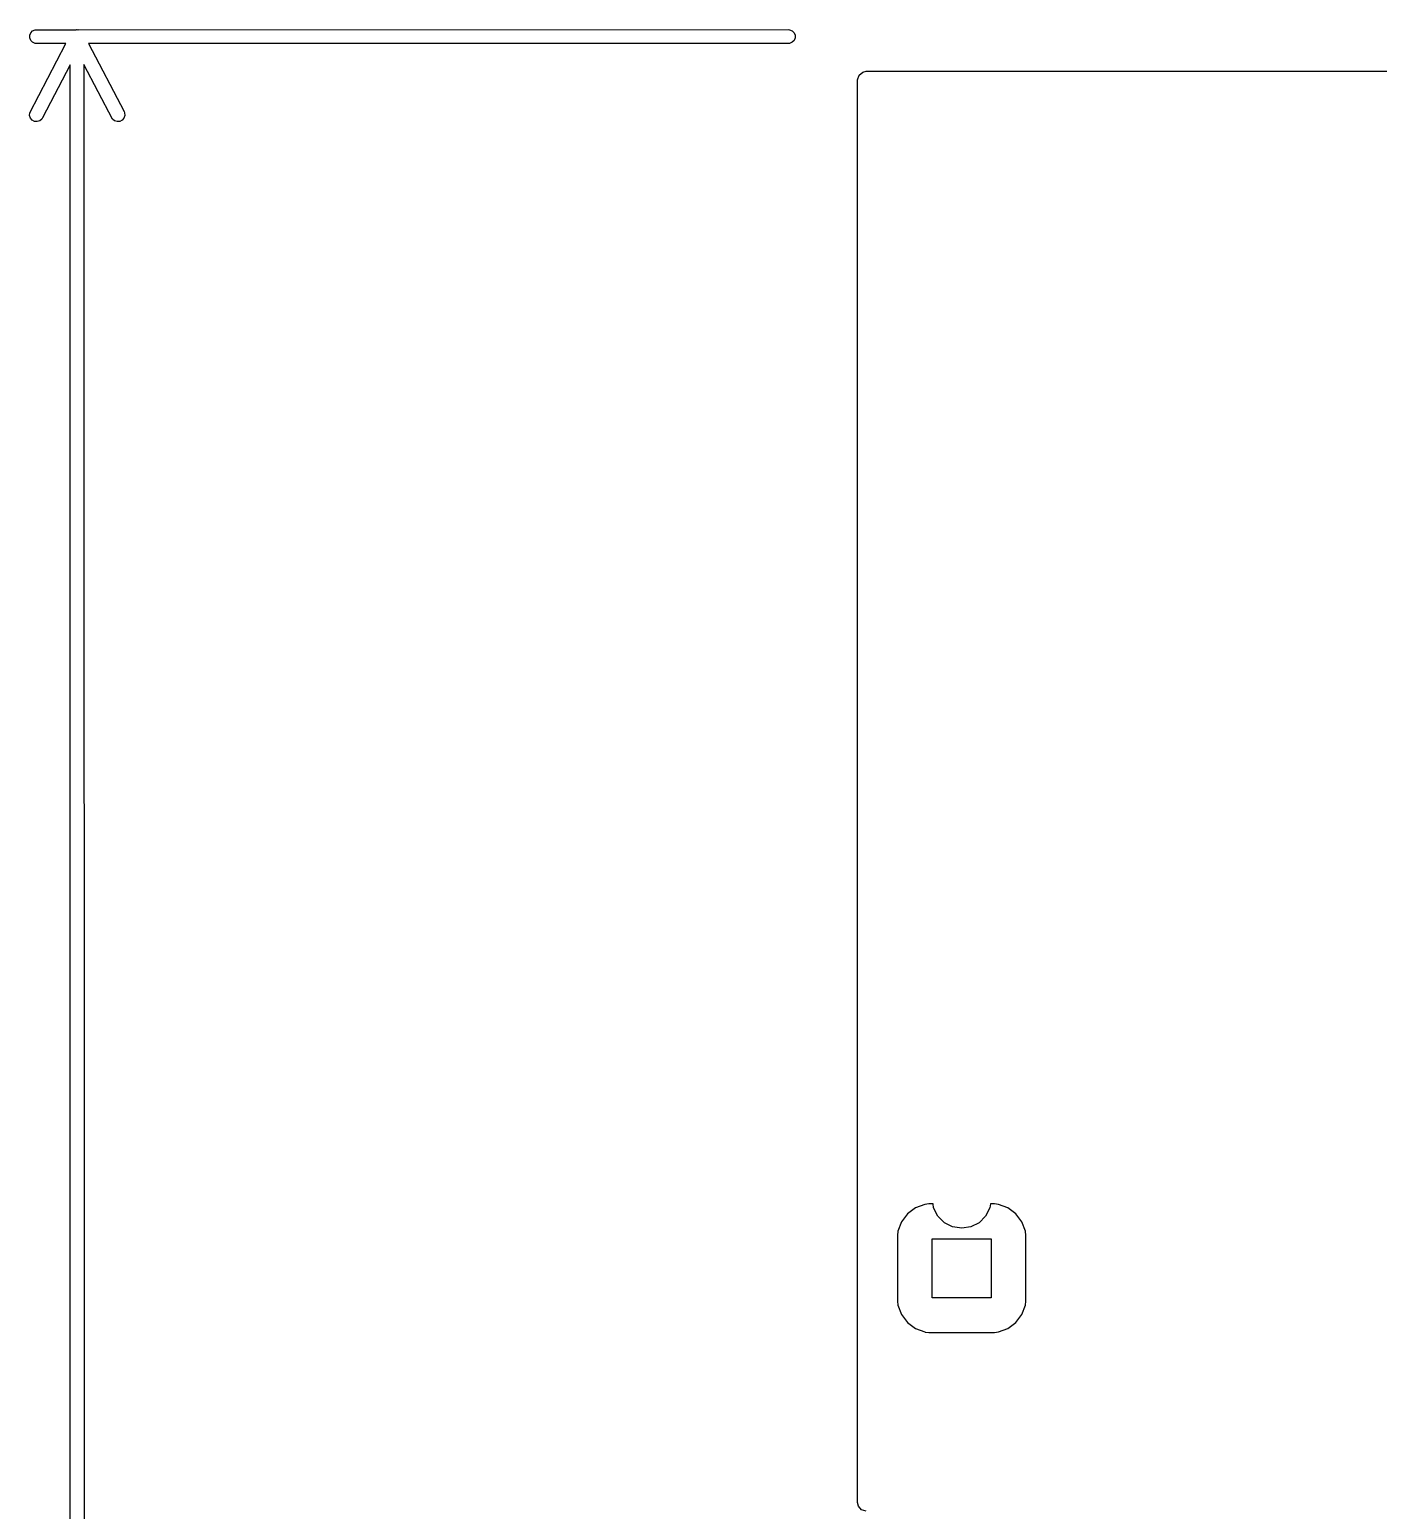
# Model space of a CAD drawing. Extents: x 180 to 322, y -217 to -139.
# Drawn here: x 182.56 to 202.01, y -160.49 to -139.15 of the extents above; entities that cross this region are included whole.
import ezdxf

# ---------------------------------------------------------------- set-up
doc = ezdxf.new("R2010")
doc.units = 0
doc.layers.add('BLACK', color=7, linetype='CONTINUOUS')

msp = doc.modelspace()

# ---------------------------------------------------------------- linework, layer by layer
at = {"layer": 'BLACK', "linetype": 'CONTINUOUS'}
for p, q in [((182.565501, -139.230491), (182.580433, -139.194443)), ((182.565501, -139.269509), (182.565501, -139.230491)), ((182.580433, -139.305557), (182.565501, -139.269509)), ((182.567574, -140.348521), (183.08552, -139.349925)), ((182.580433, -139.194443), (182.608023, -139.166853)), ((182.608023, -139.333147), (182.580433, -139.305557)), ((182.608023, -139.166853), (182.644071, -139.151921)), ((182.644071, -139.348079), (182.608023, -139.333147)), ((182.644071, -139.151921), (183.235239, -139.151816)), ((182.66358, -139.35), (182.644071, -139.348079)), ((183.08552, -139.349925), (182.66358, -139.35)), ((183.235239, -139.151816), (183.239113, -139.150595)), ((183.239113, -139.150595), (183.249995, -139.151546)), ((183.249995, -139.151546), (183.260887, -139.150594)), ((183.260887, -139.150594), (183.264747, -139.151811)), ((183.264747, -139.151811), (193.5, -139.15)), ((193.519509, -139.348079), (183.412868, -139.349867)), ((183.412868, -139.349867), (183.925122, -140.330329)), ((193.5, -139.15), (193.519509, -139.151921)), ((193.519509, -139.151921), (193.555557, -139.166853)), ((193.555557, -139.333147), (193.519509, -139.348079)), ((193.555557, -139.166853), (193.583147, -139.194443)), ((193.583147, -139.305557), (193.555557, -139.333147)), ((193.583147, -139.194443), (193.598079, -139.230491)), ((193.598079, -139.269509), (193.583147, -139.305557)), ((193.598079, -139.230491), (193.598079, -139.269509)), ((183.150011, -139.655857), (182.75228, -140.422679)), ((183.151909, -208.846302), (183.150011, -139.655857)), ((183.758432, -140.439096), (183.34809, -139.653696)), ((183.34809, -139.653696), (183.349988, -208.844142)), ((194.520185, -139.807461), (194.572989, -139.761706)), ((194.572989, -139.761706), (194.6245, -139.7505)), ((194.6245, -139.7505), (298.5, -139.7505)), ((194.5005, -139.8745), (194.520185, -139.807461)), ((194.5005, -157.47287), (194.5005, -139.8745)), ((182.564173, -140.387391), (182.567574, -140.348521)), ((182.575906, -140.424603), (182.564173, -140.387391)), ((183.935827, -140.38739), (183.924094, -140.424603)), ((183.925122, -140.330329), (183.932426, -140.348521)), ((183.932426, -140.348521), (183.935827, -140.38739)), ((182.600986, -140.454493), (182.575906, -140.424603)), ((182.635596, -140.472509), (182.600986, -140.454493)), ((182.674466, -140.47591), (182.635596, -140.472509)), ((182.711678, -140.464177), (182.674466, -140.47591)), ((182.741568, -140.439097), (182.711678, -140.464177)), ((182.75228, -140.422679), (182.741568, -140.439097)), ((183.788322, -140.464176), (183.758432, -140.439096)), ((183.825534, -140.475909), (183.788322, -140.464176)), ((183.864404, -140.472509), (183.825534, -140.475909)), ((183.899013, -140.454493), (183.864404, -140.472509)), ((183.924094, -140.424603), (183.899013, -140.454493)), ((195.332664, -156.131206), (195.217455, -156.217452)), ((195.332671, -156.131202), (195.332664, -156.131206)), ((195.467516, -156.080908), (195.332671, -156.131202)), ((195.527123, -156.074501), (195.467516, -156.080908)), ((195.527129, -156.0745), (195.527123, -156.074501)), ((195.5868, -156.0745), (195.527129, -156.0745)), ((195.595801, -156.131332), (195.5868, -156.0745)), ((195.656168, -156.249809), (195.595801, -156.131332)), ((196.404199, -156.131332), (196.343832, -156.249809)), ((196.4132, -156.0745), (196.404199, -156.131332)), ((196.472864, -156.0745), (196.4132, -156.0745)), ((196.472873, -156.0745), (196.472864, -156.0745)), ((196.472881, -156.0745), (196.472873, -156.0745)), ((196.472883, -156.074501), (196.472881, -156.0745)), ((196.532483, -156.080908), (196.472883, -156.074501)), ((196.667328, -156.131202), (196.532482, -156.080908)), ((196.532482, -156.080908), (196.532483, -156.080908)), ((196.667335, -156.131206), (196.667328, -156.131202)), ((196.782544, -156.217452), (196.667335, -156.131206)), ((195.131202, -156.332671), (195.080908, -156.467517)), ((195.131206, -156.332664), (195.131202, -156.332671)), ((195.217452, -156.217455), (195.131206, -156.332664)), ((195.217455, -156.217452), (195.217452, -156.217455)), ((195.750191, -156.343832), (195.656168, -156.249809)), ((195.868668, -156.404199), (195.750191, -156.343832)), ((196, -156.425), (195.868668, -156.404199)), ((196.131332, -156.404199), (196, -156.425)), ((196.249809, -156.343832), (196.131332, -156.404199)), ((196.343832, -156.249809), (196.249809, -156.343832)), ((196.782547, -156.217455), (196.782544, -156.217452)), ((196.868793, -156.332664), (196.782547, -156.217455)), ((196.868795, -156.332668), (196.868793, -156.332664)), ((196.868796, -156.332669), (196.868795, -156.332668)), ((196.919091, -156.467517), (196.868796, -156.332669)), ((195.074501, -156.527123), (195.0745, -156.527135)), ((195.0745, -156.527135), (195.0745, -157.47287)), ((195.080908, -156.467517), (195.074501, -156.527116)), ((195.074501, -156.527116), (195.074501, -156.527123)), ((195.575, -157.425), (195.575, -156.575)), ((195.575, -156.575), (196.425, -156.575)), ((196.425, -156.575), (196.425, -157.425)), ((196.925499, -156.527128), (196.919091, -156.467517)), ((196.9255, -157.472873), (196.925499, -156.527128)), ((194.5005, -160.376), (194.5005, -157.47287)), ((195.0745, -157.47287), (195.074501, -157.472876)), ((195.074501, -157.472876), (195.080908, -157.532483)), ((196.425, -157.425), (195.575, -157.425)), ((196.919091, -157.532483), (196.9255, -157.472873)), ((195.080908, -157.532483), (195.131202, -157.667328)), ((195.131202, -157.667328), (195.131206, -157.667335)), ((195.131206, -157.667335), (195.217452, -157.782544)), ((196.782546, -157.782546), (196.868796, -157.667331)), ((196.868796, -157.667331), (196.919091, -157.532483)), ((195.217452, -157.782544), (195.217455, -157.782547)), ((195.217455, -157.782547), (195.332664, -157.868793)), ((195.332664, -157.868793), (195.332671, -157.868797)), ((195.332671, -157.868797), (195.467517, -157.919091)), ((196.532483, -157.919091), (196.667331, -157.868796)), ((196.667331, -157.868796), (196.782546, -157.782546)), ((195.467517, -157.919091), (195.467516, -157.919091)), ((195.467516, -157.919091), (195.474444, -157.919835)), ((195.474444, -157.919835), (195.527127, -157.9255)), ((195.527127, -157.9255), (196.472872, -157.925499)), ((196.472872, -157.925499), (196.532483, -157.919091)), ((194.511706, -160.427511), (194.5005, -160.376)), ((194.557461, -160.480315), (194.511706, -160.427511)), ((194.6245, -160.5), (194.557461, -160.480315))]:
    msp.add_line(p, q, dxfattribs=at)

doc.saveas('drawing.dxf')
